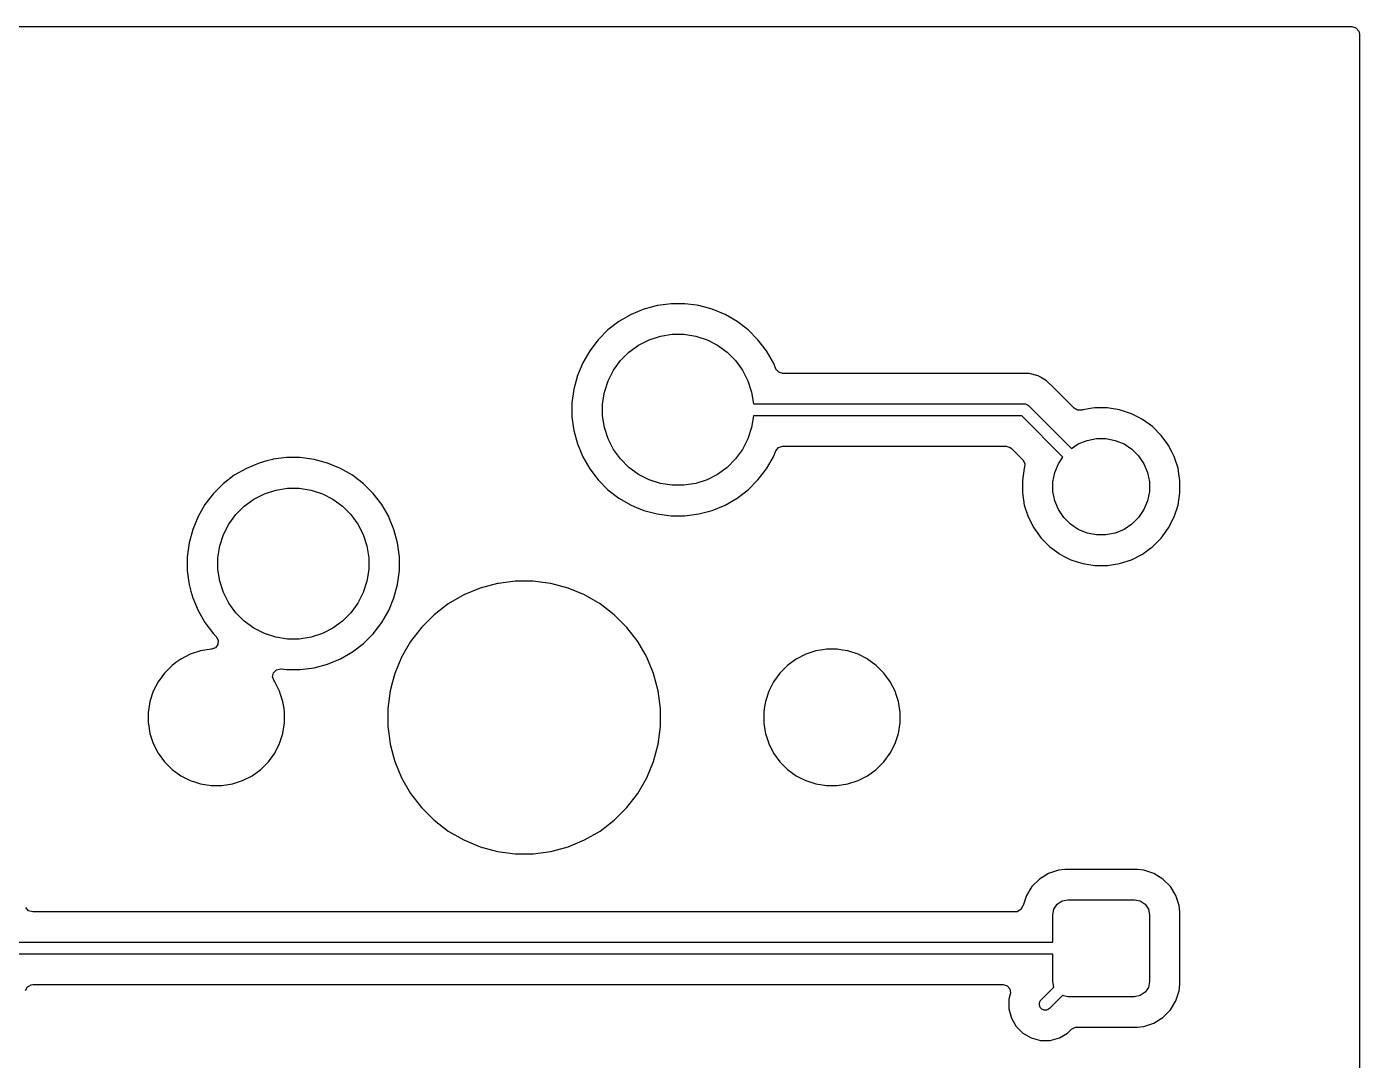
# Model space of a CAD drawing. Extents: x 72 to 176, y -104 to -43.
# Drawn here: x 153.71 to 175.71, y -60.43 to -43.36 of the extents above; entities that cross this region are included whole.
import ezdxf

# ---------------------------------------------------------------- set-up
doc = ezdxf.new("R2010")
doc.units = 0
doc.layers.add('BLACK', color=7, linetype='CONTINUOUS')

msp = doc.modelspace()

# ---------------------------------------------------------------- linework, layer by layer
at = {"layer": 'BLACK', "linetype": 'CONTINUOUS'}
for p, q in [((72.062, -43.363), (175.588, -43.363)), ((175.588, -43.363), (175.655039, -43.382685)), ((175.655039, -43.382685), (175.700794, -43.435489)), ((175.700794, -43.435489), (175.712, -43.487)), ((175.712, -43.487), (175.712, -104.1505)), ((164.350258, -47.93825), (164.133715, -47.966759)), ((164.350266, -47.93825), (164.350258, -47.93825)), ((164.579734, -47.93825), (164.350266, -47.93825)), ((164.579741, -47.93825), (164.579734, -47.93825)), ((164.769215, -47.963196), (164.579741, -47.93825)), ((163.689109, -48.115407), (163.490382, -48.230142)), ((163.689123, -48.1154), (163.689109, -48.115407)), ((163.901112, -48.027592), (163.689123, -48.1154)), ((164.029076, -47.993304), (163.901112, -48.027592)), ((164.122762, -47.968202), (164.029076, -47.993304)), ((164.133715, -47.966759), (164.122762, -47.968202)), ((164.807238, -47.968202), (164.769215, -47.963196)), ((165.028887, -48.027592), (164.807238, -47.968202)), ((165.240876, -48.1154), (165.028887, -48.027592)), ((165.24089, -48.115407), (165.240876, -48.1154)), ((165.439617, -48.230142), (165.24089, -48.115407)), ((163.308338, -48.369831), (163.146081, -48.532088)), ((163.490382, -48.230142), (163.308338, -48.369831)), ((165.621661, -48.369831), (165.439617, -48.230142)), ((165.62167, -48.369839), (165.621661, -48.369831)), ((165.783911, -48.53208), (165.62167, -48.369839)), ((163.146081, -48.532088), (163.006392, -48.714132)), ((163.811877, -48.62295), (163.986646, -48.533901)), ((163.986646, -48.533901), (164.173193, -48.473288)), ((164.173193, -48.473288), (164.366926, -48.442603)), ((164.366926, -48.442603), (164.563074, -48.442603)), ((164.563074, -48.442603), (164.756807, -48.473288)), ((164.756807, -48.473288), (164.943354, -48.533901)), ((164.943354, -48.533901), (165.118123, -48.62295)), ((165.783918, -48.532088), (165.783911, -48.53208)), ((165.923607, -48.714132), (165.783918, -48.532088)), ((163.006392, -48.714132), (162.891657, -48.912859)), ((163.514493, -48.87694), (163.65319, -48.738243)), ((163.65319, -48.738243), (163.811877, -48.62295)), ((165.118123, -48.62295), (165.27681, -48.738243)), ((165.27681, -48.738243), (165.415507, -48.87694)), ((165.923608, -48.714135), (165.923607, -48.714132)), ((165.923611, -48.714138), (165.923608, -48.714135)), ((166.038344, -48.912862), (165.923611, -48.714138)), ((162.89165, -48.912873), (162.803842, -49.124862)), ((162.891657, -48.912859), (162.89165, -48.912873)), ((163.310151, -49.210396), (163.3992, -49.035627)), ((163.3992, -49.035627), (163.514493, -48.87694)), ((165.415507, -48.87694), (165.5308, -49.035627)), ((165.5308, -49.035627), (165.619849, -49.210396)), ((166.038346, -48.912867), (166.038344, -48.912862)), ((166.038349, -48.912873), (166.038346, -48.912867)), ((166.079285, -49.011702), (166.038349, -48.912873)), ((166.081052, -49.015761), (166.079285, -49.011702)), ((166.126807, -49.068565), (166.081052, -49.015761)), ((162.803842, -49.124862), (162.744453, -49.346509)), ((163.249538, -49.396943), (163.310151, -49.210396)), ((165.619849, -49.210396), (165.680462, -49.396943)), ((166.193846, -49.08825), (166.126807, -49.068565)), ((170.093331, -49.08825), (166.193846, -49.08825)), ((170.093347, -49.088249), (170.093331, -49.08825)), ((170.100943, -49.088249), (170.093347, -49.088249)), ((170.259057, -49.088249), (170.100943, -49.088249)), ((170.411785, -49.129173), (170.259057, -49.088249)), ((170.450889, -49.15175), (170.411785, -49.129173)), ((170.548716, -49.20823), (170.450889, -49.15175)), ((170.548717, -49.208231), (170.548716, -49.20823)), ((170.667588, -49.327102), (170.548717, -49.208231)), ((162.744451, -49.34652), (162.7145, -49.574008)), ((162.744453, -49.346509), (162.744451, -49.34652)), ((163.218853, -49.590676), (163.249538, -49.396943)), ((165.680462, -49.396943), (165.710842, -49.58875)), ((170.66759, -49.327105), (170.667588, -49.327102)), ((171.005157, -49.664672), (170.66759, -49.327105)), ((162.7145, -49.574008), (162.7145, -49.803491)), ((163.218853, -49.786824), (163.218853, -49.590676)), ((165.710842, -49.58875), (170.18, -49.58875)), ((170.18, -49.58875), (170.199509, -49.590671)), ((170.199509, -49.590671), (170.235557, -49.605603)), ((170.235557, -49.605603), (170.250711, -49.618039)), ((170.250711, -49.618039), (170.960785, -50.328113)), ((171.061313, -49.696917), (171.005157, -49.664672)), ((171.131154, -49.694923), (171.061313, -49.696917)), ((171.136717, -49.693115), (171.131154, -49.694923)), ((171.145468, -49.690272), (171.136717, -49.693115)), ((171.309599, -49.664276), (171.145468, -49.690272)), ((171.347648, -49.65825), (171.309599, -49.664276)), ((171.552352, -49.65825), (171.347648, -49.65825)), ((171.579995, -49.662628), (171.552352, -49.65825)), ((171.754534, -49.690272), (171.579995, -49.662628)), ((171.949223, -49.753531), (171.754534, -49.690272)), ((162.7145, -49.803491), (162.735058, -49.959636)), ((163.249538, -49.980557), (163.218853, -49.786824)), ((165.710842, -49.78875), (165.680462, -49.980557)), ((170.138578, -49.78875), (165.710842, -49.78875)), ((170.819363, -50.469535), (170.138578, -49.78875)), ((172.047273, -49.803491), (171.949223, -49.753531)), ((172.13161, -49.846463), (172.047273, -49.803491)), ((172.131612, -49.846464), (172.13161, -49.846463)), ((172.131613, -49.846465), (172.131612, -49.846464)), ((172.297213, -49.966778), (172.131613, -49.846465)), ((162.735058, -49.959636), (162.744452, -50.030988)), ((162.744452, -50.030988), (162.744453, -50.03099)), ((162.744453, -50.03099), (162.803842, -50.252637)), ((163.310151, -50.167104), (163.249538, -49.980557)), ((165.680462, -49.980557), (165.619849, -50.167104)), ((172.441971, -50.111536), (172.297213, -49.966778)), ((172.544485, -50.252637), (172.441971, -50.111536)), ((162.803842, -50.252637), (162.89165, -50.464626)), ((163.3992, -50.341873), (163.310151, -50.167104)), ((163.514493, -50.50056), (163.3992, -50.341873)), ((165.5308, -50.341873), (165.415507, -50.50056)), ((165.619849, -50.167104), (165.5308, -50.341873)), ((166.038344, -50.464638), (166.079285, -50.365798)), ((166.079285, -50.365798), (166.123125, -50.311394)), ((166.123125, -50.311394), (166.18942, -50.289329)), ((166.18942, -50.289329), (166.193846, -50.28925)), ((166.193846, -50.28925), (169.879903, -50.28925)), ((169.879903, -50.28925), (169.946942, -50.308935)), ((169.946942, -50.308935), (169.967584, -50.325569)), ((169.967584, -50.325569), (170.155922, -50.513907)), ((170.960785, -50.328113), (171.072883, -50.253213)), ((171.072883, -50.253213), (171.217772, -50.193198)), ((171.217772, -50.193198), (171.371586, -50.162602)), ((171.371586, -50.162602), (171.528414, -50.162602)), ((171.528414, -50.162602), (171.682228, -50.193198)), ((171.682228, -50.193198), (171.827117, -50.253213)), ((171.827117, -50.253213), (171.957515, -50.340342)), ((171.957515, -50.340342), (172.068408, -50.451235)), ((172.562287, -50.27714), (172.544485, -50.252637)), ((172.621503, -50.393357), (172.562287, -50.27714)), ((157.551112, -50.567592), (157.339123, -50.6554)), ((157.679076, -50.533304), (157.551112, -50.567592)), ((157.772762, -50.508202), (157.679076, -50.533304)), ((157.783715, -50.506759), (157.772762, -50.508202)), ((158.000258, -50.47825), (157.783715, -50.506759)), ((158.000266, -50.47825), (158.000258, -50.47825)), ((158.229734, -50.47825), (158.000266, -50.47825)), ((158.229741, -50.47825), (158.229734, -50.47825)), ((158.419215, -50.503196), (158.229741, -50.47825)), ((158.457238, -50.508202), (158.419215, -50.503196)), ((158.678887, -50.567592), (158.457238, -50.508202)), ((158.890876, -50.6554), (158.678887, -50.567592)), ((162.89165, -50.464626), (162.891657, -50.46464)), ((162.891657, -50.46464), (163.006392, -50.663367)), ((163.65319, -50.639257), (163.514493, -50.50056)), ((165.415507, -50.50056), (165.27681, -50.639257)), ((165.923611, -50.663362), (166.038344, -50.464638)), ((170.155922, -50.513907), (170.189407, -50.57523)), ((170.189407, -50.57523), (170.186173, -50.639905)), ((170.684448, -50.726522), (170.744463, -50.581633)), ((170.744463, -50.581633), (170.819363, -50.469535)), ((172.068408, -50.451235), (172.155537, -50.581633)), ((172.155537, -50.581633), (172.215552, -50.726522)), ((172.655218, -50.459526), (172.621503, -50.393357)), ((172.718477, -50.654215), (172.655218, -50.459526)), ((157.140382, -50.770142), (156.958338, -50.909831)), ((157.339109, -50.655407), (157.140382, -50.770142)), ((157.339123, -50.6554), (157.339109, -50.655407)), ((158.89089, -50.655407), (158.890876, -50.6554)), ((159.089617, -50.770142), (158.89089, -50.655407)), ((159.271661, -50.909831), (159.089617, -50.770142)), ((163.006392, -50.663367), (163.146081, -50.845411)), ((163.811877, -50.75455), (163.65319, -50.639257)), ((163.986646, -50.843599), (163.811877, -50.75455)), ((165.118123, -50.75455), (164.943354, -50.843599)), ((165.27681, -50.639257), (165.118123, -50.75455)), ((165.783919, -50.845411), (165.923611, -50.663362)), ((170.181522, -50.654218), (170.1495, -50.856398)), ((170.186173, -50.639905), (170.181522, -50.654218)), ((170.653852, -50.880336), (170.684448, -50.726522)), ((172.215552, -50.726522), (172.246148, -50.880336)), ((172.732635, -50.743602), (172.718477, -50.654215)), ((172.7505, -50.856398), (172.732635, -50.743602)), ((156.958338, -50.909831), (156.796081, -51.072088)), ((157.636646, -51.073901), (157.823193, -51.013288)), ((157.823193, -51.013288), (158.016926, -50.982603)), ((158.016926, -50.982603), (158.213074, -50.982603)), ((158.213074, -50.982603), (158.406807, -51.013288)), ((158.406807, -51.013288), (158.593354, -51.073901)), ((159.27167, -50.909839), (159.271661, -50.909831)), ((159.433911, -51.07208), (159.27167, -50.909839)), ((163.146081, -50.845411), (163.146089, -50.84542)), ((163.146089, -50.84542), (163.30833, -51.007661)), ((163.30833, -51.007661), (163.308338, -51.007668)), ((163.308338, -51.007668), (163.490382, -51.147357)), ((164.173193, -50.904212), (163.986646, -50.843599)), ((164.366926, -50.934897), (164.173193, -50.904212)), ((164.563074, -50.934897), (164.366926, -50.934897)), ((164.756807, -50.904212), (164.563074, -50.934897)), ((164.943354, -50.843599), (164.756807, -50.904212)), ((165.439612, -51.147361), (165.621661, -51.007669)), ((165.621661, -51.007669), (165.621665, -51.007664)), ((165.621665, -51.007664), (165.62167, -51.007661)), ((165.62167, -51.007661), (165.783911, -50.84542)), ((165.783911, -50.84542), (165.783914, -50.845415)), ((165.783914, -50.845415), (165.783919, -50.845411)), ((170.1495, -50.856398), (170.1495, -51.061101)), ((170.653852, -51.037164), (170.653852, -50.880336)), ((170.684448, -51.190978), (170.653852, -51.037164)), ((172.246148, -51.037164), (172.215552, -51.190978)), ((172.246148, -50.880336), (172.246148, -51.037164)), ((172.7505, -51.061102), (172.7505, -50.856398)), ((156.656392, -51.254132), (156.541657, -51.452859)), ((156.796081, -51.072088), (156.656392, -51.254132)), ((157.30319, -51.278243), (157.461877, -51.16295)), ((157.461877, -51.16295), (157.636646, -51.073901)), ((158.593354, -51.073901), (158.768123, -51.16295)), ((158.768123, -51.16295), (158.92681, -51.278243)), ((159.433918, -51.072088), (159.433911, -51.07208)), ((159.573607, -51.254132), (159.433918, -51.072088)), ((159.573608, -51.254135), (159.573607, -51.254132)), ((159.573611, -51.254138), (159.573608, -51.254135)), ((159.688344, -51.452862), (159.573611, -51.254138)), ((163.490382, -51.147357), (163.490385, -51.147358)), ((163.490385, -51.147358), (163.490388, -51.147361)), ((163.490388, -51.147361), (163.689112, -51.262094)), ((165.240888, -51.262094), (165.439612, -51.147361)), ((170.1495, -51.061101), (170.181522, -51.263284)), ((170.744463, -51.335867), (170.684448, -51.190978)), ((172.215552, -51.190978), (172.155537, -51.335867)), ((172.718477, -51.263284), (172.7505, -51.061102)), ((156.54165, -51.452873), (156.453842, -51.664862)), ((156.541657, -51.452859), (156.54165, -51.452873)), ((157.0492, -51.575627), (157.164493, -51.41694)), ((157.164493, -51.41694), (157.30319, -51.278243)), ((158.92681, -51.278243), (159.065507, -51.41694)), ((159.065507, -51.41694), (159.1808, -51.575627)), ((159.688346, -51.452867), (159.688344, -51.452862)), ((159.688349, -51.452873), (159.688346, -51.452867)), ((159.703093, -51.488469), (159.688349, -51.452873)), ((163.689112, -51.262094), (163.689117, -51.262096)), ((163.689117, -51.262096), (163.689123, -51.262099)), ((163.689123, -51.262099), (163.78048, -51.29994)), ((163.78048, -51.29994), (163.901113, -51.349908)), ((163.901113, -51.349908), (164.122762, -51.409298)), ((164.122762, -51.409298), (164.350266, -51.43925)), ((164.350266, -51.43925), (164.350273, -51.43925)), ((164.350273, -51.43925), (164.579727, -51.43925)), ((164.579727, -51.43925), (164.579734, -51.43925)), ((164.579734, -51.43925), (164.807238, -51.409298)), ((164.807238, -51.409298), (165.028887, -51.349908)), ((165.028887, -51.349908), (165.240888, -51.262094)), ((170.181522, -51.263284), (170.244781, -51.457973)), ((170.244781, -51.457973), (170.308691, -51.583403)), ((170.831592, -51.466265), (170.744463, -51.335867)), ((170.942485, -51.577158), (170.831592, -51.466265)), ((172.068408, -51.466265), (171.957515, -51.577158)), ((172.155537, -51.335867), (172.068408, -51.466265)), ((172.562287, -51.64036), (172.65522, -51.457969)), ((172.65522, -51.457969), (172.718477, -51.263284)), ((156.453842, -51.664862), (156.394453, -51.886509)), ((156.960151, -51.750396), (157.0492, -51.575627)), ((159.1808, -51.575627), (159.269849, -51.750396)), ((159.776158, -51.664863), (159.703093, -51.488469)), ((159.835548, -51.886512), (159.776158, -51.664863)), ((170.308691, -51.583403), (170.334075, -51.633221)), ((170.334075, -51.633221), (170.337715, -51.640363)), ((170.337715, -51.640363), (170.458028, -51.805963)), ((171.072883, -51.664287), (170.942485, -51.577158)), ((171.217772, -51.724302), (171.072883, -51.664287)), ((171.827117, -51.664287), (171.682228, -51.724302)), ((171.957515, -51.577158), (171.827117, -51.664287)), ((172.494732, -51.73334), (172.562287, -51.64036)), ((156.394451, -51.88652), (156.3645, -52.114008)), ((156.394453, -51.886509), (156.394451, -51.88652)), ((156.899538, -51.936943), (156.960151, -51.750396)), ((159.269849, -51.750396), (159.330462, -51.936943)), ((159.8655, -52.114016), (159.835548, -51.886512)), ((170.458028, -51.805963), (170.602786, -51.950721)), ((171.371586, -51.754898), (171.217772, -51.724302)), ((171.528414, -51.754898), (171.371586, -51.754898)), ((171.682228, -51.724302), (171.528414, -51.754898)), ((172.297219, -51.950716), (172.441966, -51.805969)), ((172.441966, -51.805969), (172.441968, -51.805965)), ((172.441968, -51.805965), (172.441971, -51.805963)), ((172.441971, -51.805963), (172.494732, -51.73334)), ((156.3645, -52.114008), (156.3645, -52.343491)), ((156.868853, -52.130676), (156.899538, -51.936943)), ((156.868853, -52.326824), (156.868853, -52.130676)), ((159.330462, -51.936943), (159.361147, -52.130676)), ((159.361147, -52.130676), (159.361147, -52.326824)), ((159.8655, -52.343484), (159.8655, -52.114016)), ((170.602786, -51.950721), (170.757749, -52.063306)), ((170.757749, -52.063306), (170.76839, -52.071037)), ((170.76839, -52.071037), (170.852741, -52.114016)), ((170.852741, -52.114016), (170.950776, -52.163968)), ((171.949219, -52.16397), (172.13161, -52.071037)), ((172.13161, -52.071037), (172.262377, -51.97603)), ((172.262377, -51.97603), (172.297213, -51.950721)), ((172.297213, -51.950721), (172.297215, -51.950718)), ((172.297215, -51.950718), (172.297219, -51.950716)), ((156.3645, -52.343491), (156.385058, -52.499636)), ((156.899538, -52.520557), (156.868853, -52.326824)), ((159.361147, -52.326824), (159.330462, -52.520557)), ((159.835548, -52.570988), (159.8655, -52.343484)), ((170.950776, -52.163968), (170.950778, -52.163968)), ((170.950778, -52.163968), (170.950781, -52.16397)), ((170.950781, -52.16397), (171.055137, -52.197877)), ((171.055137, -52.197877), (171.145465, -52.227227)), ((171.145465, -52.227227), (171.246557, -52.243238)), ((171.246557, -52.243238), (171.347648, -52.25925)), ((171.347648, -52.25925), (171.347649, -52.25925)), ((171.347649, -52.25925), (171.552351, -52.25925)), ((171.552351, -52.25925), (171.552352, -52.25925)), ((171.552352, -52.25925), (171.754534, -52.227227)), ((171.754534, -52.227227), (171.949219, -52.16397)), ((156.385058, -52.499636), (156.394452, -52.570988)), ((156.394452, -52.570988), (156.424204, -52.682026)), ((156.960151, -52.707104), (156.899538, -52.520557)), ((159.330462, -52.520557), (159.269849, -52.707104)), ((159.776158, -52.792637), (159.835548, -52.570988)), ((161.485007, -52.556757), (161.200048, -52.633111)), ((161.499085, -52.554903), (161.485007, -52.556757)), ((161.777486, -52.51825), (161.499085, -52.554903)), ((161.777494, -52.51825), (161.777486, -52.51825)), ((162.072506, -52.51825), (161.777494, -52.51825)), ((162.072513, -52.51825), (162.072506, -52.51825)), ((162.316113, -52.550321), (162.072513, -52.51825)), ((162.364993, -52.556757), (162.316113, -52.550321)), ((162.649952, -52.633111), (162.364993, -52.556757)), ((156.424204, -52.682026), (156.453842, -52.792637)), ((156.453842, -52.792637), (156.54165, -53.004626)), ((157.0492, -52.881873), (156.960151, -52.707104)), ((159.269849, -52.707104), (159.1808, -52.881873)), ((159.688344, -53.004638), (159.776158, -52.792637)), ((160.927489, -52.746008), (160.672006, -52.893511)), ((160.927499, -52.746004), (160.927489, -52.746008)), ((161.200038, -52.633114), (160.927499, -52.746004)), ((161.200048, -52.633111), (161.200038, -52.633114)), ((162.649954, -52.633112), (162.649952, -52.633111)), ((162.649961, -52.633114), (162.649954, -52.633112)), ((162.9225, -52.746004), (162.649961, -52.633114)), ((162.92251, -52.746008), (162.9225, -52.746004)), ((163.177993, -52.893511), (162.92251, -52.746008)), ((156.54165, -53.004626), (156.541657, -53.00464)), ((156.541657, -53.00464), (156.656392, -53.203367)), ((157.164493, -53.04056), (157.0492, -52.881873)), ((159.1808, -52.881873), (159.065507, -53.04056)), ((159.573611, -53.203362), (159.688344, -53.004638)), ((160.672006, -52.893511), (160.437959, -53.073102)), ((163.41204, -53.073102), (163.177993, -52.893511)), ((156.656392, -53.203367), (156.796081, -53.385411)), ((157.30319, -53.179257), (157.164493, -53.04056)), ((157.461877, -53.29455), (157.30319, -53.179257)), ((158.92681, -53.179257), (158.768123, -53.29455)), ((159.065507, -53.04056), (158.92681, -53.179257)), ((159.433919, -53.385411), (159.573611, -53.203362)), ((160.437952, -53.073108), (160.229358, -53.281702)), ((160.437959, -53.073102), (160.437952, -53.073108)), ((163.412047, -53.073108), (163.41204, -53.073102)), ((163.620641, -53.281702), (163.412047, -53.073108)), ((156.796081, -53.385411), (156.796089, -53.38542)), ((156.796089, -53.38542), (156.842238, -53.431569)), ((156.842238, -53.431569), (156.875723, -53.492892)), ((157.636646, -53.383599), (157.461877, -53.29455)), ((157.823193, -53.444212), (157.636646, -53.383599)), ((158.016926, -53.474897), (157.823193, -53.444212)), ((158.406807, -53.444212), (158.213074, -53.474897)), ((158.593354, -53.383599), (158.406807, -53.444212)), ((158.768123, -53.29455), (158.593354, -53.383599)), ((159.27167, -53.547661), (159.433911, -53.38542)), ((159.433911, -53.38542), (159.433914, -53.385415)), ((159.433914, -53.385415), (159.433919, -53.385411)), ((160.229352, -53.281709), (160.049761, -53.515756)), ((160.229358, -53.281702), (160.229352, -53.281709)), ((163.620647, -53.281709), (163.620641, -53.281702)), ((163.800238, -53.515756), (163.620647, -53.281709)), ((156.581443, -53.670964), (156.41296, -53.725706)), ((156.756423, -53.643249), (156.581443, -53.670964)), ((156.757967, -53.643128), (156.756423, -53.643249)), ((156.763403, -53.642934), (156.757967, -53.643128)), ((156.828867, -53.618517), (156.763403, -53.642934)), ((156.870739, -53.562584), (156.828867, -53.618517)), ((156.875723, -53.492892), (156.870739, -53.562584)), ((158.213074, -53.474897), (158.016926, -53.474897)), ((159.089612, -53.687361), (159.271661, -53.547669)), ((159.271661, -53.547669), (159.271665, -53.547664)), ((159.271665, -53.547664), (159.27167, -53.547661)), ((160.049761, -53.515756), (159.902258, -53.771239)), ((163.921453, -53.725708), (163.800238, -53.515756)), ((166.741443, -53.670964), (166.57296, -53.725706)), ((166.858095, -53.652488), (166.741443, -53.670964)), ((166.916421, -53.64325), (166.858095, -53.652488)), ((167.093579, -53.64325), (166.916421, -53.64325)), ((167.181067, -53.657107), (167.093579, -53.64325)), ((167.268556, -53.670964), (167.181067, -53.657107)), ((167.437039, -53.725706), (167.268556, -53.670964)), ((156.177036, -53.86286), (156.111786, -53.910267)), ((156.255109, -53.806136), (156.177036, -53.86286)), ((156.412957, -53.725707), (156.255109, -53.806136)), ((156.41296, -53.725706), (156.412957, -53.725707)), ((158.457238, -53.949298), (158.678887, -53.889908)), ((158.678887, -53.889908), (158.890888, -53.802094)), ((158.890888, -53.802094), (159.089612, -53.687361)), ((159.902254, -53.771249), (159.789364, -54.043788)), ((159.902258, -53.771239), (159.902254, -53.771249)), ((163.947743, -53.771243), (163.921453, -53.725708)), ((164.060639, -54.043798), (163.947743, -53.771243)), ((166.337036, -53.86286), (166.271786, -53.910267)), ((166.415109, -53.806136), (166.337036, -53.86286)), ((166.572957, -53.725707), (166.415109, -53.806136)), ((166.57296, -53.725706), (166.572957, -53.725707)), ((167.437042, -53.725707), (167.437039, -53.725706)), ((167.586953, -53.802092), (167.437042, -53.725707)), ((167.59489, -53.806136), (167.586953, -53.802092)), ((167.738214, -53.910267), (167.59489, -53.806136)), ((155.941796, -54.097088), (155.882386, -54.178859)), ((155.986517, -54.035536), (155.941796, -54.097088)), ((155.986519, -54.035534), (155.986517, -54.035536)), ((156.111783, -53.910269), (155.986519, -54.035533)), ((155.986519, -54.035533), (155.986519, -54.035534)), ((156.111784, -53.910269), (156.111783, -53.910269)), ((156.111786, -53.910267), (156.111784, -53.910269)), ((157.773038, -54.097782), (157.788863, -54.029728)), ((157.796518, -54.163588), (157.773038, -54.097782)), ((157.788863, -54.029728), (157.838968, -53.981033)), ((157.838968, -53.981033), (157.907446, -53.967157)), ((157.907446, -53.967157), (157.912977, -53.967758)), ((157.912977, -53.967758), (158.000266, -53.97925)), ((158.000266, -53.97925), (158.000273, -53.97925)), ((158.000273, -53.97925), (158.229727, -53.97925)), ((158.229727, -53.97925), (158.229734, -53.97925)), ((158.229734, -53.97925), (158.457238, -53.949298)), ((159.789361, -54.043798), (159.753172, -54.17886)), ((159.789364, -54.043788), (159.789361, -54.043798)), ((164.136993, -54.328757), (164.060639, -54.043798)), ((166.101796, -54.097088), (166.042386, -54.178859)), ((166.146517, -54.035536), (166.101796, -54.097088)), ((166.146519, -54.035534), (166.146517, -54.035536)), ((166.271783, -53.910269), (166.146519, -54.035533)), ((166.146519, -54.035533), (166.146519, -54.035534)), ((166.271784, -53.910269), (166.271783, -53.910269)), ((166.271786, -53.910267), (166.271784, -53.910269)), ((167.863483, -54.035536), (167.738214, -53.910267)), ((167.956518, -54.163588), (167.863483, -54.035536)), ((155.801956, -54.33671), (155.747214, -54.505193)), ((155.801957, -54.336707), (155.801956, -54.33671)), ((155.882386, -54.178859), (155.801957, -54.336707)), ((157.807613, -54.178859), (157.796518, -54.163588)), ((157.888042, -54.336707), (157.807613, -54.178859)), ((157.888043, -54.33671), (157.888042, -54.336707)), ((157.904948, -54.38874), (157.888043, -54.33671)), ((159.713006, -54.328765), (159.6745, -54.621236)), ((159.713008, -54.328754), (159.713006, -54.328765)), ((159.753172, -54.17886), (159.713008, -54.328754)), ((164.1755, -54.621244), (164.136993, -54.328757)), ((165.961956, -54.33671), (165.907214, -54.505193)), ((165.961957, -54.336707), (165.961956, -54.33671)), ((166.042386, -54.178859), (165.961957, -54.336707)), ((167.967613, -54.178859), (167.956518, -54.163588)), ((168.048042, -54.336707), (167.967613, -54.178859)), ((168.048043, -54.33671), (168.048042, -54.336707)), ((168.064948, -54.38874), (168.048043, -54.33671)), ((155.747214, -54.505193), (155.728833, -54.621244)), ((157.942786, -54.505195), (157.904948, -54.38874)), ((157.961165, -54.621236), (157.942786, -54.505195)), ((165.907214, -54.505193), (165.888833, -54.621244)), ((168.102786, -54.505195), (168.064948, -54.38874)), ((168.1305, -54.680171), (168.102786, -54.505195)), ((155.728833, -54.621244), (155.7195, -54.680171)), ((155.7195, -54.680171), (155.7195, -54.857329)), ((157.9705, -54.680171), (157.961165, -54.621236)), ((157.9705, -54.857329), (157.9705, -54.680171)), ((159.6745, -54.621236), (159.6745, -54.916263)), ((164.1755, -54.680171), (164.1755, -54.621244)), ((164.1755, -54.916256), (164.1755, -54.680171)), ((165.888833, -54.621244), (165.8795, -54.680171)), ((165.8795, -54.680171), (165.8795, -54.857329)), ((168.1305, -54.857329), (168.1305, -54.680171)), ((155.7195, -54.857329), (155.722146, -54.874036)), ((155.722146, -54.874036), (155.747214, -55.032306)), ((157.942786, -55.032305), (157.9705, -54.857329)), ((159.6745, -54.916263), (159.689778, -55.032305)), ((164.136993, -55.208743), (164.1755, -54.916256)), ((165.8795, -54.857329), (165.882146, -54.874036)), ((165.882146, -54.874036), (165.907214, -55.032306)), ((168.102786, -55.032305), (168.1305, -54.857329)), ((155.747214, -55.032306), (155.801956, -55.200789)), ((155.801956, -55.200789), (155.801957, -55.200792)), ((155.801957, -55.200792), (155.882386, -55.35864)), ((157.807614, -55.35864), (157.888042, -55.200792)), ((157.888042, -55.200792), (157.942786, -55.032305)), ((159.689778, -55.032305), (159.713007, -55.208743)), ((159.713007, -55.208743), (159.768733, -55.416715)), ((164.060639, -55.493702), (164.136993, -55.208743)), ((165.907214, -55.032306), (165.961956, -55.200789)), ((165.961956, -55.200789), (165.961957, -55.200792)), ((165.961957, -55.200792), (166.042386, -55.35864)), ((167.967614, -55.35864), (168.048042, -55.200792)), ((168.048042, -55.200792), (168.102786, -55.032305)), ((155.882386, -55.35864), (155.986517, -55.501964)), ((157.703483, -55.501964), (157.807614, -55.35864)), ((159.768733, -55.416715), (159.789361, -55.493701)), ((166.042386, -55.35864), (166.146517, -55.501964)), ((167.863483, -55.501964), (167.967614, -55.35864)), ((155.986517, -55.501964), (156.111786, -55.627233)), ((156.111786, -55.627233), (156.25511, -55.731364)), ((157.43489, -55.731364), (157.578214, -55.627233)), ((157.578214, -55.627233), (157.703483, -55.501964)), ((159.789361, -55.493701), (159.789364, -55.493711)), ((159.789364, -55.493711), (159.902254, -55.76625)), ((163.947743, -55.766257), (164.060639, -55.493702)), ((166.146517, -55.501964), (166.271786, -55.627233)), ((166.271786, -55.627233), (166.41511, -55.731364)), ((167.59489, -55.731364), (167.738214, -55.627233)), ((167.738214, -55.627233), (167.863483, -55.501964)), ((156.25511, -55.731364), (156.323577, -55.76625)), ((156.323577, -55.76625), (156.412957, -55.811792)), ((156.412957, -55.811792), (156.41296, -55.811793)), ((156.41296, -55.811793), (156.497201, -55.839164)), ((156.497201, -55.839164), (156.581445, -55.866536)), ((156.581445, -55.866536), (156.756421, -55.89425)), ((156.933579, -55.89425), (157.108555, -55.866536)), ((157.108555, -55.866536), (157.277042, -55.811792)), ((157.277042, -55.811792), (157.43489, -55.731364)), ((159.902254, -55.76625), (159.902258, -55.76626)), ((159.902258, -55.76626), (160.049761, -56.021743)), ((163.800238, -56.021744), (163.947743, -55.766257)), ((166.41511, -55.731364), (166.483577, -55.76625)), ((166.483577, -55.76625), (166.572957, -55.811792)), ((166.572957, -55.811792), (166.57296, -55.811793)), ((166.57296, -55.811793), (166.657201, -55.839164)), ((166.657201, -55.839164), (166.741445, -55.866536)), ((166.741445, -55.866536), (166.916421, -55.89425)), ((167.093579, -55.89425), (167.268555, -55.866536)), ((167.268555, -55.866536), (167.437042, -55.811792)), ((167.437042, -55.811792), (167.59489, -55.731364)), ((156.756421, -55.89425), (156.756422, -55.89425)), ((156.756422, -55.89425), (156.933578, -55.89425)), ((156.933578, -55.89425), (156.933579, -55.89425)), ((160.049761, -56.021743), (160.229352, -56.25579)), ((163.620646, -56.255792), (163.800238, -56.021744)), ((166.916421, -55.89425), (166.916422, -55.89425)), ((166.916422, -55.89425), (167.093578, -55.89425)), ((167.093578, -55.89425), (167.093579, -55.89425)), ((160.229352, -56.25579), (160.229358, -56.255797)), ((160.229358, -56.255797), (160.437952, -56.464391)), ((163.412042, -56.464396), (163.620646, -56.255792)), ((160.437952, -56.464391), (160.437959, -56.464397)), ((160.437959, -56.464397), (160.672006, -56.643988)), ((163.177994, -56.643988), (163.412042, -56.464396)), ((160.672006, -56.643988), (160.927489, -56.791491)), ((162.922507, -56.791493), (163.177994, -56.643988)), ((160.927489, -56.791491), (160.92749, -56.791491)), ((160.92749, -56.791491), (160.927493, -56.791493)), ((160.927493, -56.791493), (161.200048, -56.904389)), ((161.200048, -56.904389), (161.485007, -56.980743)), ((162.364993, -56.980743), (162.649952, -56.904389)), ((162.649952, -56.904389), (162.922507, -56.791493)), ((161.485007, -56.980743), (161.777494, -57.01925)), ((161.777494, -57.01925), (161.777501, -57.01925)), ((161.777501, -57.01925), (162.072499, -57.01925)), ((162.072499, -57.01925), (162.072506, -57.01925)), ((162.072506, -57.01925), (162.364993, -56.980743)), ((170.580663, -57.343937), (170.431342, -57.436039)), ((170.580668, -57.343935), (170.580663, -57.343937)), ((170.7472, -57.288751), (170.580668, -57.343935)), ((170.747203, -57.28875), (170.7472, -57.288751)), ((170.849981, -57.278251), (170.747203, -57.28875)), ((170.849998, -57.27825), (170.849981, -57.278251)), ((172.05001, -57.27825), (170.849998, -57.27825)), ((172.152795, -57.28875), (172.05001, -57.27825)), ((172.152797, -57.288751), (172.152795, -57.28875)), ((172.319334, -57.343936), (172.152797, -57.288751)), ((172.468656, -57.436038), (172.319334, -57.343936)), ((170.307289, -57.560092), (170.215187, -57.709413)), ((170.431342, -57.436039), (170.307289, -57.560092)), ((172.592712, -57.560094), (172.468656, -57.436038)), ((172.684814, -57.709416), (172.592712, -57.560094)), ((170.215185, -57.709418), (170.16, -57.875954)), ((170.215187, -57.709413), (170.215185, -57.709418)), ((170.66903, -57.933079), (170.723223, -57.851973)), ((170.723223, -57.851973), (170.804329, -57.79778)), ((170.804329, -57.79778), (170.9, -57.77875)), ((170.9, -57.77875), (172, -57.77875)), ((172, -57.77875), (172.095671, -57.79778)), ((172.095671, -57.79778), (172.176777, -57.851973)), ((172.176777, -57.851973), (172.23097, -57.933079)), ((172.739999, -57.875953), (172.684814, -57.709416)), ((153.745124, -57.958565), (153.699369, -57.905761)), ((153.812163, -57.97825), (153.745124, -57.958565)), ((170.037837, -57.97825), (153.812163, -57.97825)), ((170.064586, -57.975331), (170.037837, -57.97825)), ((170.125801, -57.941648), (170.064586, -57.975331)), ((170.159088, -57.880217), (170.125801, -57.941648)), ((170.16, -57.875954), (170.159088, -57.880217)), ((170.65, -58.02875), (170.66903, -57.933079)), ((170.65, -58.47875), (170.65, -58.02875)), ((172.23097, -57.933079), (172.25, -58.02875)), ((172.25, -58.02875), (172.25, -59.12875)), ((172.750499, -57.978742), (172.739999, -57.875953)), ((172.7505, -59.178759), (172.750499, -57.978742)), ((153.2, -58.47875), (170.65, -58.47875)), ((170.65, -58.67875), (153.2, -58.67875)), ((170.65, -59.12875), (170.65, -58.67875)), ((170.668014, -59.219314), (170.65, -59.12875)), ((172.25, -59.12875), (172.23097, -59.224421)), ((172.739999, -59.281547), (172.7505, -59.178759)), ((153.690912, -59.277283), (153.724199, -59.215852)), ((153.724199, -59.215852), (153.785414, -59.182169)), ((153.785414, -59.182169), (153.812163, -59.17925)), ((153.812163, -59.17925), (169.830679, -59.17925)), ((169.830679, -59.17925), (169.897718, -59.198935)), ((169.897718, -59.198935), (169.943473, -59.251739)), ((169.950455, -59.335336), (169.927249, -59.421943)), ((169.943473, -59.251739), (169.953417, -59.320897)), ((169.953417, -59.320897), (169.950455, -59.335336)), ((170.457039, -59.430289), (170.668014, -59.219314)), ((170.809435, -59.360735), (170.598461, -59.571711)), ((170.9, -59.37875), (170.809435, -59.360735)), ((172, -59.37875), (170.9, -59.37875)), ((172.095671, -59.35972), (172, -59.37875)), ((172.176777, -59.305527), (172.095671, -59.35972)), ((172.23097, -59.224421), (172.176777, -59.305527)), ((172.684814, -59.448084), (172.739999, -59.281547)), ((169.927249, -59.580054), (169.927248, -59.580054)), ((169.927248, -59.580054), (169.927249, -59.580057)), ((169.927249, -59.421943), (169.927249, -59.421945)), ((169.927249, -59.421945), (169.927249, -59.580054)), ((169.927249, -59.580057), (169.968173, -59.732785)), ((170.429671, -59.481491), (170.444603, -59.445443)), ((170.429671, -59.520509), (170.429671, -59.481491)), ((170.444603, -59.556557), (170.429671, -59.520509)), ((170.444603, -59.445443), (170.457039, -59.430289)), ((170.472193, -59.584147), (170.444603, -59.556557)), ((170.508241, -59.599079), (170.472193, -59.584147)), ((170.547259, -59.599079), (170.508241, -59.599079)), ((170.583307, -59.584147), (170.547259, -59.599079)), ((170.598461, -59.571711), (170.583307, -59.584147)), ((172.468656, -59.721462), (172.592712, -59.597406)), ((172.592712, -59.597406), (172.684814, -59.448084)), ((169.968173, -59.732785), (170.047231, -59.869716)), ((172.152797, -59.868749), (172.319334, -59.813564)), ((172.319334, -59.813564), (172.468656, -59.721462)), ((170.047231, -59.869716), (170.159034, -59.981519)), ((170.159034, -59.981519), (170.295965, -60.060577)), ((170.759535, -60.060577), (170.896466, -59.981519)), ((170.896466, -59.981519), (170.962416, -59.915567)), ((170.962416, -59.915567), (171.023739, -59.882083)), ((171.023739, -59.882083), (171.050098, -59.879249)), ((171.050098, -59.879249), (172.050002, -59.879249)), ((172.050002, -59.879249), (172.050008, -59.879249)), ((172.050008, -59.879249), (172.152797, -59.868749)), ((170.295965, -60.060577), (170.448693, -60.101501)), ((170.448693, -60.101501), (170.448696, -60.101501)), ((170.448696, -60.101501), (170.606804, -60.101501)), ((170.606804, -60.101501), (170.606807, -60.101501)), ((170.606807, -60.101501), (170.759535, -60.060577))]:
    msp.add_line(p, q, dxfattribs=at)

doc.saveas('drawing.dxf')
